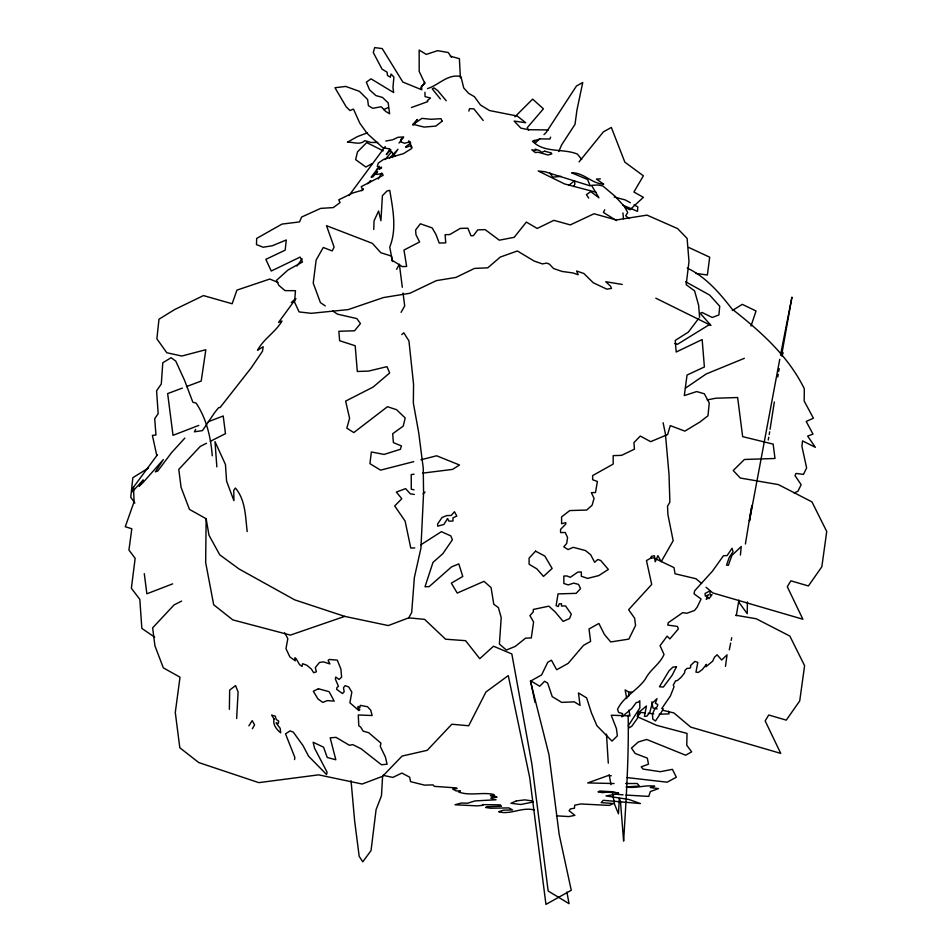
<?xml version="1.0" encoding="UTF-8"?>
<svg xmlns="http://www.w3.org/2000/svg" width="952" height="952" viewBox="0 0 952 952"><rect width="100%" height="100%" fill="white"/><g stroke="black" fill="none" stroke-linecap="round" stroke-linejoin="round"><path stroke-width="1.43" d="M206.513 443.263L200.206 446.464L178.774 469.395L181.082 487.388L189.46 509.391L206.144 518.733L205.656 562.477L213.688 604.77L232.812 619.895L290.396 635.103L344.731 616.384L388.285 625.571L408.741 617.848L424.604 619.371L445.56 639.197L465.599 640.684L479.76 658.689L493.505 646.218L511.843 653.953L531.906 764.182L548.162 891.012L569.058 903.662L566.904 892.107M229.361 709.311L229.67 690.105L235.549 685.571L238.095 692.021L236.655 718.534M738.847 601.426L738.871 600.129L736.289 615.73M606.472 734.099L608.292 763.159M747.415 601.902L747.201 613.683L738.669 601.926M628.558 696.626L628.891 692.175L625.131 689.891L626.761 698.578M373.755 229.468L374.053 220.84L378.587 211.011L380.931 220.697L382.406 195.684L386.988 190.995L389.761 190.364C392.819 208.857 397.067 229.039 389.749 247.02L392.426 261.514M701.6 583.481L696.007 578.756L675.027 573.758L674.04 567.63L653.822 557.92L651.025 558.003L646.467 560.549L651.703 584.445L628.629 609.697L634.627 618.229L635.555 625.5L628.82 639.113L610.708 641.957L604.401 634.448L598.891 623.465L589.014 628.986L590.609 641.398L583.576 645.313L568.177 663.354L556.67 669.768L551.446 660.2L547.757 662.259L541.593 674.932L530.442 681.156L548.971 754.71L559.193 834.523L571.26 890.263L545.948 904.4L529.705 777.57L508.273 675.599L485.948 691.985L468.693 725.769L451.819 724.234L427.234 750.307L402.053 756.078L382.609 776.297L381.466 795.717L376.088 809.64L371.042 850.576L362.772 861.834L359.178 856.324L354.656 821.052L351.05 780.711M740.406 555.052L741.239 546.496L731.909 555.433L728.363 565.286L726.531 565.19L729.173 557.563L733.04 551.696L732.04 548.293L727.126 555.563L723.449 555.742L712.512 571.081L694.651 590.799L694.067 593.834L701.077 599.022L697.197 607.138L694.52 610.47L686.916 613.255L682.667 612.683L668.244 622.715L667.78 625.107L677.396 626.416L678.371 628.915L669.863 638.899L667.126 636.15L660.057 645.67L664.02 654.452C659.926 664.187 650.038 669.565 645.492 678.907C637.566 690.414 623.536 696.495 617.527 709.371L618.693 712.489L622.584 713.56L621.953 716.844L631.807 708.514L636.305 702.493L638.256 702.207L639.792 700.731L639.839 708.014L628.332 725.698L629.32 727.78L631.854 726.162L637.852 717.737L638.292 715.404L639.744 714.024L639.994 712.715L638.399 713.798L639.232 711.989L646.444 706.003L644.444 716.416L646.884 716.154L649.811 712.417L652.275 703.159L657.023 698.613L655.381 703.219L657.725 704.516L657.344 706.515L654.631 709.109L652.441 714.131L652.786 719.105L655.452 721.009L662.116 711.061L663.116 708.752L661.771 708.538L670.398 695.971L674.028 686.785L673.278 685.083L675.551 680.882L677.36 680.525L680.989 677.455L684.5 672.993L685.012 670.351L687.07 668.363L689.748 668.244L690.712 667.316L690.497 665.579L694.865 661.402L697.816 662.413L695.948 672.16L698.328 672.433L702.445 669.399L706.384 664.365L705.92 666.757L712.691 661.176L714.405 657.308L717.046 654.786L721.687 659.998L727.054 654.857L725.472 666.352M770.049 429.257L774.345 401.982M745.416 543.997L750.271 514.068L751.961 505.56L749.462 520.982L779.747 359.285M651.025 558.003L651.299 556.385L654.417 555.754L655.226 561.775L657.891 555.682L661.188 561.692L673.171 540.724L667.876 514.437L667.542 506.19L669.875 502.132L669.006 474.274L665.412 433.874L663.116 422.748M768.252 439.979L768.728 437.254M769.204 434.528L769.668 431.815M781.556 355.608L791.945 297.119L780.497 355.096M782.116 356.31L782.806 352.407L782.306 354.513M778.688 371.458L779.2 368.602M294.501 759.589L294.882 757.518L285.517 733.861L290.051 730.898L293.323 732.171L302.998 745.559L308.531 756.138L326.595 774.559L327.048 772.108L314.541 748.153L313.137 742.262L323.537 747.165L327.25 757.483L335.83 759.767L330.177 737.824L336.056 737.372L349.467 745.309L352.704 744.595L360.963 748.688L381.454 764.753L387.095 764.206L385.393 756.983L380.3 746.475L380.919 743.107L368.662 732.683L363.2 731.172L360.689 727.114L358.785 725.745L358.285 714.976L372.137 715.523L370.745 710.24L367.555 706.765L360.296 705.337L359.856 707.717L358.071 706.42L357.821 707.764L359.82 709.847L358.844 710.573L349.872 702.778L351.835 692.128L348.706 686.928L345.124 685.654L343.493 687.713L344.16 691.842L342.494 693.544L336.615 689.308L336.96 687.475L338.46 686.332L335.366 679.073L335.735 677.027L339.09 679.442L341.625 677.122L340.887 669.054L337.317 660.164L329.297 659.438L328.131 660.498L329.892 663.913L323.43 661.866L319.467 662.473L315.314 667.59L316.385 671.803L313.696 672.731L311.375 669.089L306.853 665.246L302.581 663.722L302.082 666.436L299.535 664.591L296.072 658.629L294.882 657.772L295.251 660.807L289.86 656.916L285.981 648.657L287.825 638.685L284.719 632.83M777.748 376.968L778.272 374.279M729.303 649.811L730.648 643.088M731.184 640.398L731.719 637.697M468.86 111.098L469.538 108.695L473.846 108.837L483.223 120.499M157.354 454.889L133.506 487.15L132.173 491.887L143.276 479.939L139.063 486.234L142.764 482.854L163.351 459.578L155.319 471.847L157.723 471.073L171.574 452.628L184.831 438.098M750.985 326.072L756.043 310.971L742.286 304.354L732.326 310.495M550.613 137.124L549.947 139.004L540.534 138.897L532.406 141.182C544.365 153.391 562.81 148.167 577.364 154.057L581.696 159.436M573.806 186.592L574.901 184.01L574.484 180.749L568.76 185.438M558.776 151.535L561.632 144.882L575.02 124.331L576.948 110.075L582.743 82.503L576.448 86.013L546.091 132.566L543.985 134.613M604.758 209.773L603.401 212.439L616.479 220.602M195.636 429.447L194.398 431.815L202.419 430.613L214.843 412.347L218.579 407.718L220.126 407.492L251.304 367.734L262.49 351.217L263.192 346.718L257.564 350.229C263.621 338.781 275.521 332.188 281.982 321.05L278.555 322.395L295.846 298.761M396.615 269.309L399.364 264.228L402.315 287.266M408.741 617.848L411.692 612.493L414.37 577.507L420.915 548.269L423.569 493.207L423.235 467.991L418.713 432.708L413.346 403.041L413.561 384.275L408.943 340.887L403.791 332.795L401.744 334.58M378.36 178.988L381.716 172.978M401.078 312.339L404.707 305.973L403.053 293.026M252.363 728.756L254.589 724.948L252.209 720.593L248.877 725.829M390.011 149.083L386.31 154.605L390.844 149.761M392.224 157.556L397.972 149.262L389.463 158.258M420.724 88.191L424.854 82.265M369.174 182.665L370.685 180.606L367.639 183.748M296.893 266.072L302.2 258.896M349.003 195.553L385.215 146.56M698.744 318.325L688.344 332.129L675.23 340.423L676.182 352.026L702.148 339.555L704.397 366.972L687.047 375.04L684.298 395.592L696.697 391.558L704.349 393.783L709.264 402.97L707.955 415.822L699.839 422.069L684.857 431.125L670.244 425.615L667.638 434.552L650.644 441.668L640.315 436.064L633.913 442.62L634.448 449.165L621.596 455.353L613.171 455.627L613.195 464.076L592.632 475.595L592.656 479.748L597.392 481.486L595.5 492.529L591.347 492.66L594.048 498.312L592.132 505.179L586.706 510.046L569.76 510.57L561.585 516.888L561.609 523.755L565.762 522.577L565.762 524.088L560.573 529.371L560.585 532.62L565.202 532.477L567.57 537.523L566.714 543.413L563.786 546.865L568.094 549.566L573.247 547.329L585.444 550.553L590.657 554.718L594.631 562.275L597.844 559.49L600.7 560.49L608.34 569.415L598.867 575.555L587.574 578.411L581.327 576.234L581.315 571.973L577.84 572.081L570.319 577.305L566.952 575.948L563.834 576.043L563.858 583.516L568.237 584.897L573.699 583.136L578.578 584.397L580.553 588.61L576.162 593.346L558.039 593.905L556.111 605.662L558.253 606.543L559.205 603.83L561.49 603.758L561.501 606.031L565.536 605.912L571.295 614.171L569.558 618.538L563.144 621.394L555.159 611.922L548.887 606.174L533.287 609.447L533.287 611.862L529.931 615.623L533.596 621.965L531.287 637.959L525.575 638.137L515.353 646.36L506.357 650.038L499.395 644.04L501.204 617.634L498.384 607.602L493.79 604.258L491.089 587.622L484.021 581.339L457.234 593.06L451.331 583.136L462.779 576.472L458.805 563.893L451.51 566.916L429.162 586.622L425.008 586.753L432.993 562.394L442.847 553.683L452.414 539.748L450.76 535.869L441.383 531.668L420.891 544.794M399.031 143.05L403.303 137.528M413.049 125.117L417.488 119.464L412.621 124.605M579.054 161.9L603.342 131.911L611.351 127.437L624.845 162.149L643.373 175.811L633.913 192.018L643.385 197.314L629.938 209.773L624.631 207.25M361.772 190.721L363.39 188.746M379.455 166.362L371.125 177.12L372.66 177.084L377.611 171.55M385.001 159.627L391.617 151.868M379.586 169.325L381.562 167.112M514.949 116.787L532.656 99.115L543.413 108.826L527.241 127.687L528.622 130.198M539.76 138.706L535.548 142.8L534.167 140.289M423.081 493.862L425.056 492.005M291.276 302.558L295.632 298.583M685.44 388.166L706.182 373.981L744.357 358.321M148.441 468.039L132.852 477.678L130.745 497.277L134.875 503.072M709.918 324.299L677.538 344.255L674.801 343.565M371.994 163.625L365.877 167.04L355.632 159.627L357.488 151.88L366.71 142.586L383.192 150.832M210.309 441.335L225.469 433.648L223.208 415.976L208.286 421.736M181.642 601.081L174.061 604.925L152.641 627.856L154.938 645.849L163.327 667.852L180.011 677.193L175.287 712.489L179.809 747.76L198.778 762.576L258.801 782.639L318.587 774.845L362.141 784.031L382.609 776.297M383.704 109.635L388.356 107.481M794.063 492.922L797.883 491.315L801.156 484.675L794.979 475.56L796.027 473.43L803.452 474.382L806.63 467.944L801.929 446.405L802.524 440.895L815.352 447.321L807.629 436.099L812.984 434.1L806.189 421.438L813.413 418.214L804.178 401.054L804.309 388.725C788.054 355.596 760.291 331.237 731.826 308.817C719.641 292.907 705.599 276.818 687.249 268.071M198.79 425.401L173.014 435.338L167.659 393.592L182.415 388.083M172.645 583.862L146.87 593.798L144.287 573.651M367.531 132.756L357.393 136.612L347.468 142.169C353.287 141.931 359.999 145.394 364.806 140.646L370.84 142.443L377.706 142.455M186.449 386.583L201.205 381.074L205.834 349.717L181.796 356.036L166.79 352.74L156.878 338.817L158.984 319.217L174.585 309.59L203.466 295.584L232.145 303.771L236.917 290.122L269.785 279.043L277.925 282.399M411.49 107.505L427.757 101.626L427.305 100.638L430.53 98.02L425.068 96.628L424.925 92.273M427.472 88.596C438.801 85.156 447.904 73.435 460.947 76.588L463.719 87.929L468.693 93.415L474.441 96.688L480.474 105.006L489.518 110.539L517.281 116.049L525.683 122.701L514.116 121.071L520.851 128.127L528.455 129.71L548.376 129.948M413.763 461.637L380.562 470.145L369.935 463.672L371.351 451.974L384.096 454.425L400.352 449.308L401.447 445.952L393.402 442.609L392.676 433.743L403.22 426.103L405.207 417.987L396.556 409.705L387.476 406.694L353.799 432.577L346.825 428.162L349.598 418.285L345.624 401.125L373.148 387.047L389.677 372.97L386.988 366.651L368.507 371.101L357.297 371.458L355.203 345.766L339.638 340.721L338.864 331.284L354.56 330.784L360.439 323.573L356.881 318.611L337.472 314.148L332.605 310.852M420.903 459.804L436.599 455.782L459.495 464.993L452.569 469.395L422.628 473.132M707.193 399.911L715.797 398.222L737.633 397.519L742.655 436.635L773.155 444.12L774.999 458.483L744.44 459.471L733.218 470.526L740.335 478.047L778.343 484.592L811.961 501.882L826.729 531.513L821.838 566.773L808.391 585.956L790.862 580.827L787.292 586.718L802.869 619.228L712.786 592.929L706.075 587.253M385.798 141.027L392.533 139.825L398.138 137.255L403.684 136.957L400.899 139.313L400.994 141.991L404.683 143.276L410.05 141.729L410.657 143.05L405.576 146.87L405.861 147.489L410.49 145.668L411.776 148.452L403.41 153.665L383.704 159.353L378.265 163.09L377.289 166.505L381.502 167.933L376.671 169.325L376.492 174.442L382.359 173.609L383.132 175.299L361.248 186.628L362.843 190.055L353.061 192.887L338.757 199.801L340.054 202.586L333.283 207.595L320.681 208.381L301.653 217.032L299.535 221.911L281.982 224.101L256.683 238.416L256.481 244.64L263.133 247.222L272.26 245.771L286.278 239.975L285.183 250.15L265.834 259.349L271.249 271.022L300.178 257.064L302.474 262.014L288.075 269.951L276.508 280.328L278.841 285.35L285.017 290.61L295.477 290.705L294.537 302.07L299.118 311.935L311.233 313.315L348.135 309.614L383.406 297.571L409.895 293.264L436.361 280.626L455.948 277.413L474.477 268.416L487.769 267.821L500.324 257.052L517.352 250.971L534.203 261.074L542.39 263.894L546.615 263.133L549.328 264.073L553.564 268.524L562.013 271.427L573.021 272.962L578.173 274.735L576.591 270.999L583.838 273.498L593.31 282.78L606.84 289.17L611.47 288.408L610.541 286.219L605.758 281.721L622.299 284.458M414.072 474.203L411.216 474.56L411.276 489.257L414.025 489.804M561.025 176.37L552.838 177.143L549.625 172.812M600.355 178.893L596.392 179.095L603.687 184.153C591.846 183.843 583.6 172.336 571.664 172.824L587.551 179.476L590.288 185.902L545.068 171.776L538.154 170.967L564.56 183.938L596 192.221M628.891 692.175L631.7 692.08M659.248 714.202L669.054 713.893L668.518 711.192M414.751 547.924L410.776 548.043L405.112 521.077L394.699 505.964L401.803 498.729L396.353 492.089L405.623 488.614L410.252 493.767L414.322 494.493M614.076 783.532L587.682 782.937L608.435 775.452L611.315 775.785M625.666 783.508L637.245 783.496L639.411 786.078L626.095 786.887C635.71 788.827 645.099 784.638 654.714 786.233L650.276 787.53L658.451 788.637L650.347 791.528L648.764 796.407L625.976 795.075M534.405 810.033C522.124 806.594 510.581 815.15 498.681 811.77L503.18 810.188L512.545 809.926L508.844 807.903L490.697 808.224L485.603 807.498L486.936 806.713L501.478 806.213L500.371 804.892L482.343 804.595L482.973 805.344L477.071 805.868L455.008 804.773L461.28 803.024L467.599 803.191L475 800.918L496.04 799.763L490.851 798.216L492.458 797.276L497.075 797.193L490.411 795.539L494.719 795.658L493.707 794.444C482.128 791.85 469.729 796.241 458.543 791.933L460.387 790.886L456.222 790.957L452.676 789.053L457.138 788.637L456.532 787.911L434.302 786.364L433.053 784.876L424.628 785.15L410.538 781.64L409.657 777.165L401.887 773.06L392.831 777.415L382.918 775.309M623.072 794.837L615.789 794.242L605.996 795.92L628.772 799.442L640.41 803.548L603.259 800.311L601.188 802.619L613.612 803.524L609.221 805.404L580.756 803.964L574.639 805.237L574.472 808.224L570.391 808.914L569.094 810.747L574.865 815.352L568.832 816.566L556.444 815.828M645.432 712.953L638.53 712.227L637.209 716.666L656.666 725.341L687.023 733.409L686.773 745.285L691.652 751.842L685.678 755.222L646.658 739.454L638.292 741.989L631.473 748.082L635.198 753.484L647.312 758.113L648.502 764.17L641.22 766.872L643.04 769.097L660.283 771.703L672.409 769.347L676.337 777.213L667.173 782.187L627.106 777.594M648.193 713.238L653.703 713.822M695.638 273.355L707.36 275.021L709.704 257.195L688.76 247.46M735.741 615.23L756.209 618.764L789.827 636.055L804.595 665.674L799.716 700.946L786.257 720.128L768.728 715L765.158 720.89L780.747 753.389L690.664 727.09L673.885 712.929L662.687 710.263M657.094 708.931L652.905 707.931L651.906 701.803M614.218 197.028L625.345 199.968L630.343 202.752M450.355 56.204L459.399 58.667L460.387 77.85M344.731 616.384L294.692 599.855L239.023 568.963L219.769 554.849L208.976 535.214L206.144 518.733M623.06 205.263L637.483 211.344L637.828 206.929L634.091 204.835M685.642 281.768L709.668 295.084L719.736 306.258L718.891 314.945L712.274 317.456L701.993 312.458L700.279 313.351L710.966 325.465L655.809 298.178M325.298 305.925L320.431 302.641L313.22 283.137L316.147 260.015L323.275 247.484L332.2 250.935L334.104 247.092L326.5 225.684L372.387 243.355L380.824 252.732L391.522 256.112L391.95 260.134L402.208 266.608L406.659 266.453L403.969 250.067L419.618 241.963L415.988 234.775L415.596 230.003L420.344 223.791L432.137 227.885L435.992 234.537L439.229 243.069L445.774 242.855L445.108 234.704L449.76 234.561L460.244 228.42L467.86 228.182L470.966 235.763L473.406 235.679L477.761 229.86L485.151 229.622L499.312 240.19L514.211 237.31L526.349 222.078L537.214 228.456L553.85 220.34L570.296 224.898L594.036 213.748L616.265 219.971L647.015 215.128L677.562 228.575L687.106 238.381L688.998 261.55L686.166 284.684L694.603 290.884L698.637 305.366L699.601 317.183M154.664 637.162L141.836 628.403L139.825 599.379L131.364 588.253L135.16 558.324L128.936 550.054L131.816 528.765L125.271 526.718L134.089 501.763L133.506 487.15M629.093 218.567L625.69 215.759L627.737 212.546L624.476 206.56L614.944 196.148L602.806 185.949L598.011 184.997L591.513 185.319L598.939 197.79L590.752 191.614L586.42 194.66L588.717 198.087M446.25 100.745L437.765 90.642L433.981 87.881L432.256 88.881L440.383 98.96M394.973 156.104L389.059 148.75L383.002 147.869L367.127 133.423L359.82 123.213L353.466 109.075L349.943 110.539L346.171 106.802L334.973 87.751L345.731 86.43L359.392 91.332L367.627 99.496L368.412 105.684L372.756 108.314L381.24 106.755L385.703 111.42L389.594 113.776L388.202 102.911L382.466 97.413L375.933 95.605L369.59 89.869L366.341 82.181L370.994 78.837L393.628 92.534L392.962 87.394L393.902 77.029L391.046 74.03L390.356 77.207L387.5 75.482L387.071 72.173L382.026 69.127L373.291 52.527L374.695 47.6L382.216 48.588L402.863 82.074L421.855 89.821L421.403 86.299L424.925 83.538L419.178 71.424L419.166 50.075L426.306 54.395L437.623 50.658L448.249 52.538L451.522 57.287M408.825 140.741L411.99 147.346M156.759 455.461L152.403 435.385L155.95 435.016L154.712 418.702L158.175 413.644L156.58 390.76L161.293 383.977L162.792 362.76L171.074 357.726L175.751 361.082L184.581 380.383L192.875 402.268L196.088 403.065C206.536 418.713 210.785 437.254 212.26 455.794M535 702.409L530.514 680.692L539.725 686.261L544.615 681.275L547.662 683.119L552.243 696.65L561.74 702.397L574.258 701.85L580.054 705.361L578.471 692.949L586.622 697.887L591.466 712.917L596.892 725.698L612.005 741.096L617.36 735.86L616.42 728.589L611.22 715.214L630.01 715.928L628.927 710.144M609.185 774.773L610.982 784.626M612.255 791.659L614.564 804.321L618.467 813.805L619.347 798.407L620.49 801.655L623.619 841.116C626.13 799.168 628.986 756.971 628.141 715.071M247.199 531.585C245.366 516.757 245.652 500.062 235.406 488.043L233.752 490.316L233.918 500.692L226.576 481.129L225.445 464.481L214.997 441.645L216.854 466.908M622.929 212.915L623.453 218.734M274.081 719.01C272.439 724.46 276.723 729.672 280.709 732.85L280.185 728.316L276.056 722.901L278.258 723.556L278.698 721.199L276.199 719.391L275.283 716.154L271.606 715.059L274.081 719.01M706.765 597.142L706.324 599.451L708.347 597.523L709.002 598.713L712.025 594.702L710.097 595.024L709.99 590.823L705.039 593.489L705.325 596.154L708.574 594.75L706.765 597.142M676.479 666.757L672.16 675.242L663.354 687.058L659.438 686.761L669.018 670.851L672.921 667.114L676.479 666.757M447.535 518.59L443.906 524.457L437.658 526.182L437.646 523.945L442.061 517.483L446.797 515.579L451.224 515.448L454.449 511.748L456.817 516.032L452.962 517.852L452.962 521.03L448.939 521.16L447.535 518.59M535.583 551.16L529.098 558.11L529.11 564.25L536.821 568.844L543.497 576.412L552.124 568.463L544.841 556.087L535.583 551.16M442.121 121.178L435.826 126.104L424.104 127.08L413.311 124.403L421.926 118.369L431.113 119.297L440.966 118.679L442.121 121.178M318.42 688.772L313.327 691.247L317.92 698.899L322.74 702.386L327.369 700.612L334.2 701.112L329.106 691.664L318.42 688.772M607.673 792.088L602.628 792.635L598.034 791.85L599.76 791.041L612.969 791.766L618.669 793.194L607.673 792.088M516.305 800.941L510.915 803.286L520.708 804.488L533.215 802.012L532.311 800.929L524.802 799.87L516.305 800.941M544.687 151.213L541.712 152.332L539.677 150.666L535.202 149.119L535.786 150.511L531.811 149.773L535.238 152.582L538.166 152.249L548.019 154.986L551.767 153.915L551.351 152.939L544.687 151.213"/></g></svg>
